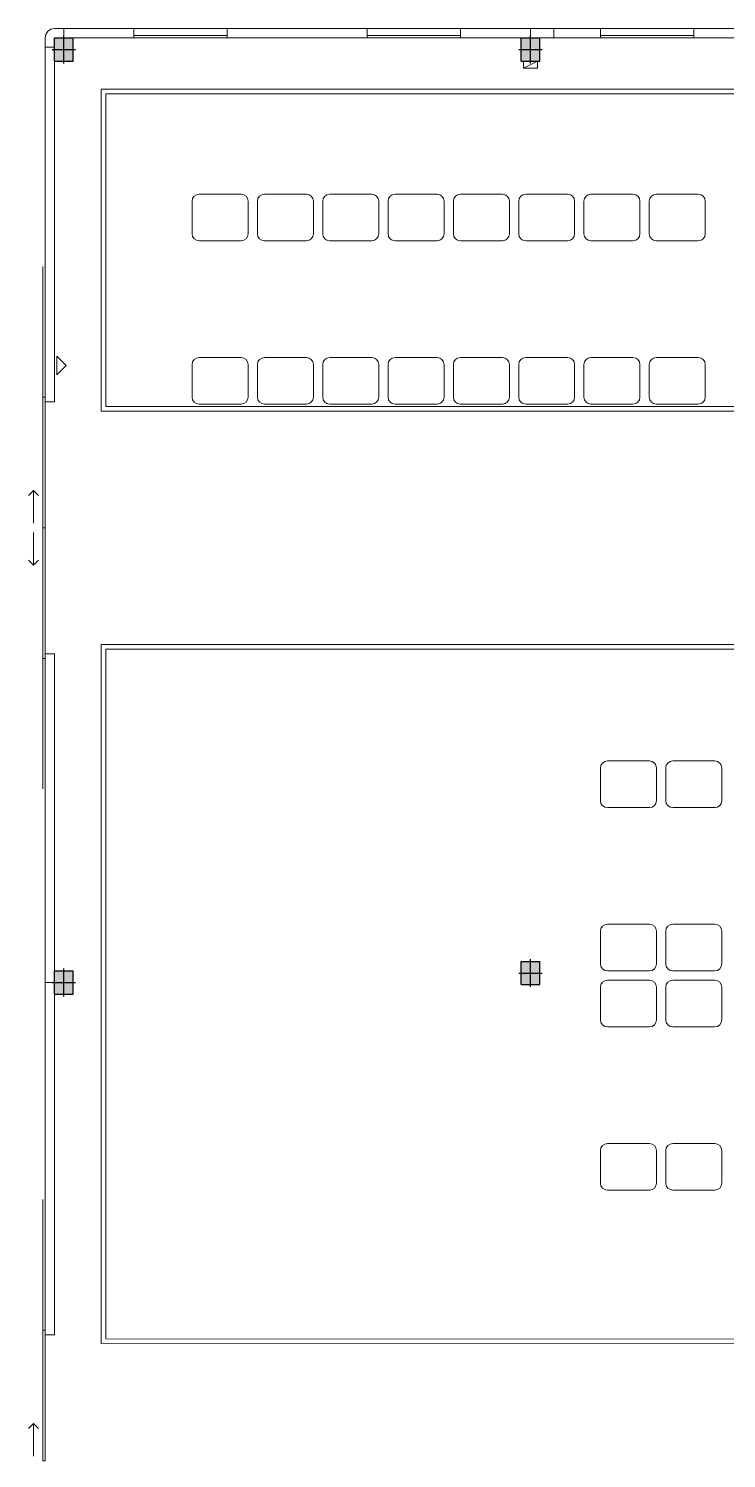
# Model space of a CAD drawing. Header units: millimetres. Extents: x 59.3 to 132, y 35.2 to 96.6.
# Drawn here: x 70.12 to 85.08, y 65.22 to 95.87 of the extents above; entities that cross this region are included whole.
import ezdxf

# ---------------------------------------------------------------- set-up
doc = ezdxf.new("R2010")
doc.units = ezdxf.units.MM
doc.linetypes.add('DASHDOT', pattern=[25.4, 12.7, -6.35, 0, -6.35])
for name, color, linetype, lineweight in [('000 ALE CAMINOS AMARILLOS EXISTENTES', 52, 'Continuous', 0), ('000 ALE CARPINTERIAS', 24, 'Continuous', 0), ('04', 3, 'Continuous', 20)]:
    doc.layers.add(name, color=color, linetype=linetype, lineweight=lineweight)
doc.layers.add('MOBILIARIO', color=8, linetype='Continuous', lineweight=0, true_color=0x808080)

# ---------------------------------------------------------------- blocks, each defined once
blk = doc.blocks.new('C40x50')
h = blk.add_hatch(color=256)
h.dxf.hatch_style = 1
h.paths.add_polyline_path([(0.25, 0), (0, 0), (0, -0.2), (0.25, -0.2)])
h.paths.add_polyline_path([(0.25, 0.2), (0, 0.2), (0, 0), (0.25, 0)])
h.paths.add_polyline_path([(0, 0.2), (-0.25, 0.2), (-0.25, 0), (0, 0)])
h.paths.add_polyline_path([(0, 0), (-0.25, 0), (-0.25, -0.2), (0, -0.2)])
at = {"linetype": 'DASHDOT'}
for p, q in [((-0.3, 0), (0.3, 0)), ((0, 0.25), (0, -0.25))]:
    blk.add_line(p, q, dxfattribs=at)
for p, q in [((-0.25, 0.2), (0.25, 0.2)), ((-0.25, 0.2), (-0.25, -0.2)), ((0.25, 0.2), (0.25, -0.2)), ((-0.25, -0.2), (0.25, -0.2))]:
    blk.add_line(p, q)
blk = doc.blocks.new('BIND')
at = {"layer": 'MOBILIARIO'}
for p, q in [((275629.498674, 112304.127984), (275630.398674, 112304.127984)), ((275629.348674, 112303.277984), (275629.348674, 112303.977984)), ((275630.548674, 112303.977984), (275630.548674, 112303.277984)), ((275630.398674, 112303.127984), (275629.498674, 112303.127984))]:
    blk.add_line(p, q, dxfattribs=at)
for centre, start, end in [((275629.498674, 112303.977984), 90, 180), ((275630.398674, 112303.977984), 0, 90), ((275629.498674, 112303.277984), 180, 270), ((275630.398674, 112303.277984), 270, 0)]:
    blk.add_arc(centre, 0.15, start, end, dxfattribs=at)

msp = doc.modelspace()

# ---------------------------------------------------------------- linework, layer by layer
at = {"layer": '000 ALE CAMINOS AMARILLOS EXISTENTES'}
for p, q in [((71.677718, 87.671084), (71.677718, 94.571084)), ((71.677718, 94.571084), (130.077718, 94.571084)), ((71.777718, 87.771084), (71.777718, 94.471084)), ((71.777718, 94.471084), (129.977718, 94.471084)), ((71.677718, 87.671084), (130.077718, 87.671084)), ((71.777718, 87.771084), (129.977718, 87.771084)), ((71.677718, 67.681576), (71.677718, 82.671084)), ((71.677718, 82.671084), (130.077718, 82.671084)), ((71.777718, 67.781559), (71.777718, 82.571084)), ((71.777718, 82.571084), (129.977718, 82.571084)), ((71.777718, 67.781559), (129.977718, 67.771173)), ((71.677718, 67.681576), (130.077718, 67.671155))]:
    msp.add_line(p, q, dxfattribs=at)
at = {"layer": '000 ALE CARPINTERIAS'}
for p, q in [((72.377718, 95.671084), (72.377718, 95.871084)), ((74.377718, 95.721084), (72.377718, 95.721084)), ((74.377718, 95.671084), (74.377718, 95.871084)), ((77.377718, 95.671084), (77.377718, 95.871084)), ((79.377718, 95.721084), (77.377718, 95.721084)), ((79.377718, 95.671084), (79.377718, 95.871084)), ((82.377718, 95.671084), (82.377718, 95.871084)), ((82.377718, 95.721084), (84.377718, 95.721084)), ((84.377718, 95.671084), (84.377718, 95.871084)), ((80.727718, 95.171084), (81.027718, 95.171084)), ((80.727718, 95.021084), (80.727718, 95.171084)), ((80.727718, 95.021084), (81.027718, 95.171084)), ((81.027718, 95.021084), (80.727718, 95.021084)), ((81.027718, 95.171084), (81.027718, 95.021084)), ((70.427718, 87.971084), (70.427718, 90.771084)), ((70.227718, 85.971084), (70.121652, 85.865018)), ((70.227718, 85.271084), (70.227718, 85.971084)), ((70.227718, 85.971084), (70.333784, 85.865018)), ((70.227718, 85.071084), (70.227718, 84.371084)), ((70.227718, 84.371084), (70.121652, 84.47715)), ((70.227718, 84.371084), (70.333784, 84.47715)), ((70.427718, 79.571084), (70.427718, 82.371084)), ((70.427718, 67.971084), (70.427718, 70.771084)), ((70.227718, 65.971084), (70.121652, 65.865018)), ((70.227718, 65.271084), (70.227718, 65.971084)), ((70.227718, 65.971084), (70.333784, 65.865018))]:
    msp.add_line(p, q, dxfattribs=at)
for points in [[(70.927718, 88.651779), (70.727718, 88.451779), (70.727718, 88.851779), (70.927718, 88.651779)], [(70.477718, 85.171084), (70.427718, 85.171084), (70.427718, 87.971084), (70.477718, 87.971084), (70.477718, 85.171084)], [(70.477718, 82.371084), (70.427718, 82.371084), (70.427718, 85.171084), (70.477718, 85.171084), (70.477718, 82.371084)], [(70.477718, 65.171084), (70.427718, 65.171084), (70.427718, 67.971084), (70.477718, 67.971084), (70.477718, 65.171084)]]:
    msp.add_lwpolyline(points, dxfattribs=at)
at = {"layer": '04'}
for p, q in [((80.877718, 95.871084), (81.379746, 95.871084)), ((81.379746, 95.671084), (80.877718, 95.671084)), ((81.379746, 95.671084), (81.379746, 95.871084)), ((70.477718, 87.871084), (70.477718, 90.371084)), ((70.677718, 82.471084), (70.477718, 82.471084)), ((70.677718, 82.471084), (70.477718, 82.471084)), ((70.477718, 82.471084), (70.677718, 82.471084)), ((70.477718, 82.471084), (70.677718, 82.471084)), ((70.477718, 82.471084), (70.677718, 82.471084)), ((70.477718, 79.971084), (70.477718, 82.471084)), ((70.477718, 67.871084), (70.477718, 70.371084))]:
    msp.add_line(p, q, dxfattribs=at)
msp.add_lwpolyline([(70.877718, 95.871084), (70.677718, 95.871084, 0.414214), (70.477718, 95.671084), (70.477718, 95.471084), (70.677718, 95.471084), (70.677718, 95.671084), (70.877718, 95.671084)], format="xyb", close=True, dxfattribs=at)
for points in [[(80.877718, 95.671084), (70.877718, 95.671084), (70.877718, 95.871084), (80.877718, 95.871084)], [(70.677718, 95.471084), (70.677718, 87.871084), (70.477718, 87.871084), (70.477718, 95.471084)]]:
    msp.add_lwpolyline(points, close=True, dxfattribs=at)
for points in [[(85.277718, 95.671084), (80.877718, 95.671084), (80.877718, 95.871084), (85.277718, 95.871084)], [(70.477718, 77.421084), (70.477718, 82.471084), (70.677718, 82.471084), (70.677718, 77.421084)], [(70.677718, 77.421084), (70.677718, 75.421084), (70.477718, 75.421084), (70.477718, 77.421084)], [(70.477718, 71.646084), (70.477718, 75.421084), (70.677718, 75.421084), (70.677718, 71.646084)], [(70.677718, 71.646084), (70.677718, 67.871084), (70.477718, 67.871084), (70.477718, 71.646084)]]:
    msp.add_lwpolyline(points, dxfattribs=at)

# ---------------------------------------------------------------- block references
at = {"rotation": 90}
for p in [(70.877718, 95.421084), (80.877718, 95.421084), (70.877718, 75.421084), (80.877718, 75.626365)]:
    msp.add_blockref('C40x50', p, dxfattribs=at)
at = {"layer": 'MOBILIARIO'}
for p in [(-275555.723263, -112211.8069), (-275554.323263, -112211.8069), (-275552.923263, -112211.8069), (-275551.523263, -112211.8069), (-275550.123263, -112211.8069), (-275548.723263, -112211.8069), (-275547.323263, -112211.8069), (-275545.923263, -112211.8069), (-275555.723263, -112215.3069), (-275554.323263, -112215.3069), (-275552.923263, -112215.3069), (-275551.523263, -112215.3069), (-275550.123263, -112215.3069), (-275548.723263, -112215.3069), (-275547.323263, -112215.3069), (-275545.923263, -112215.3069)]:
    msp.add_blockref('BIND', p, dxfattribs=at)
at = {"layer": 'MOBILIARIO', "xscale": -1, "rotation": 180}
for p in [(-275546.970957, 112383.299068), (-275545.570957, 112383.299068), (-275546.970957, 112379.799068), (-275545.570957, 112379.799068), (-275546.970957, 112378.599068), (-275545.570957, 112378.599068), (-275546.970957, 112375.099068), (-275545.570957, 112375.099068)]:
    msp.add_blockref('BIND', p, dxfattribs=at)

doc.saveas('drawing.dxf')
